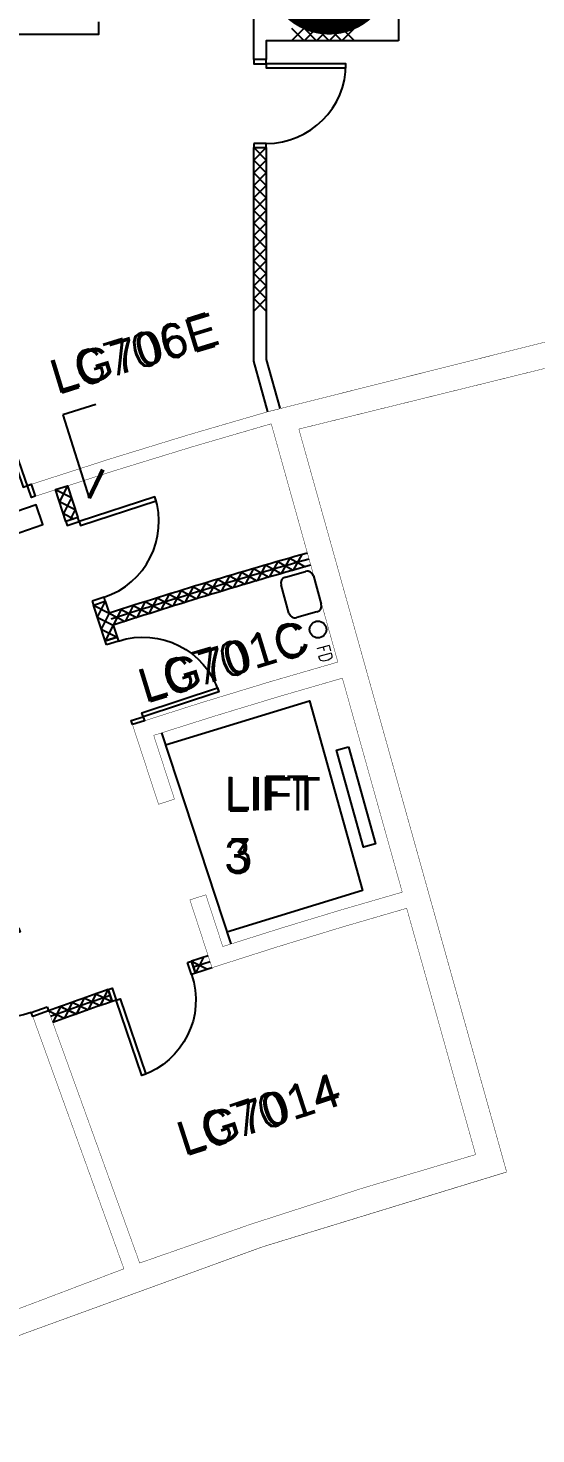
# Model space of a CAD drawing. Header units: millimetres. Extents: x -203861 to 22103, y -44552 to 100121.
# Drawn here: x -21590 to -15535, y -34641 to -17875 of the extents above; entities that cross this region are included whole.
import ezdxf

# ---------------------------------------------------------------- set-up
doc = ezdxf.new("R2010")
doc.units = ezdxf.units.MM
doc.linetypes.add('S1097a$0$DOT', pattern=[0.25, 0, -0.25])
for name, color, linetype in [('S1097a$0$11', 7, 'Continuous'), ('S1097a$0$20', 1, 'Continuous'), ('S1097a$0$22', 7, 'Continuous'), ('S1097a$0$30', 7, 'Continuous'), ('S1097a$0$39', 7, 'Continuous'), ('S1097a$0$42', 7, 'Continuous'), ('S1097a$0$45', 7, 'Continuous'), ('S1097a$0$49', 7, 'Continuous'), ('S1097a$0$9', 7, 'Continuous'), ('S1097a$0$ROOM-NO', 4, 'Continuous'), ('s3097a$0$LG7$0$11', 7, 'Continuous'), ('s3097a$0$LG7$0$20', 1, 'Continuous'), ('s3097a$0$LG7$0$22', 7, 'Continuous'), ('s3097a$0$LG7$0$25', 7, 'Continuous'), ('s3097a$0$LG7$0$30', 7, 'Continuous'), ('s3097a$0$LG7$0$42', 7, 'Continuous'), ('s3097a$0$LG7$0$45', 7, 'Continuous'), ('s3097a$0$LG7$0$49', 7, 'Continuous'), ('s3097a$0$LG7$0$6', 7, 'Continuous'), ('s3097a$0$LG7$0$9', 7, 'Continuous'), ('s3097a$0$ROOM-NO', 4, 'Continuous'), ('s3097a$0$solid', 8, 'Continuous')]:
    doc.layers.add(name, color=color, linetype=linetype)
doc.styles.add('S1097a$0$STANDARD', font='SIMPLEX')
doc.styles.add('s3097a$0$LG7$0$STANDARD', font='SIMPLEX')
doc.styles.add('s3097a$0$Standard', font='arial.ttf')

# ---------------------------------------------------------------- blocks, each defined once
blk = doc.blocks.new('S1097a$0$D1050B')
at = {"layer": 'S1097a$0$30', "color": 14, "linetype": 'Continuous'}
for points in [[(0.05, 0.15), (0.1, 0.15), (0.1, 1.1), (0.05, 1.1)], [(0, 0), (0.05, 0), (0.05, 0.15), (0, 0.15)], [(1, 0), (1.05, 0), (1.05, 0.15), (1, 0.15)]]:
    blk.add_lwpolyline(points, close=True, dxfattribs=at)
blk.add_arc((0.05, 0.15), 0.95, 0, 90, dxfattribs=at)
blk = doc.blocks.new('S1097a$0$D1050A')
at = {"layer": 'S1097a$0$30', "color": 14, "linetype": 'Continuous'}
for points in [[(0.05, 0.2), (0.1, 0.2), (0.1, 1.15), (0.05, 1.1499)], [(0, 0), (0.05, 0), (0.05, 0.2), (0, 0.2)], [(1, 0), (1.0501, 0), (1.0501, 0.2), (1, 0.2)]]:
    blk.add_lwpolyline(points, close=True, dxfattribs=at)
blk.add_arc((0.049983, 0.199961), 0.95001, 359.999989, 89.999989, dxfattribs=at)
blk = doc.blocks.new('S1097a$0$D1700B')
at = {"layer": 'S1097a$0$30', "color": 14, "linetype": 'Continuous'}
for points in [[(0, 0), (0.05, 0), (0.05, 0.95), (0.1, 0.95), (0.1, 0.15), (-0.0001, 0.15), (0, 0)], [(1.7, 0), (1.65, 0.0001), (1.65, 0.95), (1.6, 0.95), (1.6, 0.15), (1.7, 0.15), (1.7, 0)]]:
    blk.add_lwpolyline(points, dxfattribs=at)
for centre, start, end in [((0.05, 0.15), 0.0001, 90.0001), ((1.650003, 0.150003), 90.0001, 180.0001)]:
    blk.add_arc(centre, 0.800001, start, end, dxfattribs=at)
blk = doc.blocks.new('S1097a$0$HAT15')
at = {"layer": 'S1097a$0$22', "color": 14, "linetype": 'Continuous'}
for p, q in [((0, 0), (0.15, 0.15)), ((0, 0.15), (0.15, 0))]:
    blk.add_line(p, q, dxfattribs=at)
blk = doc.blocks.new('S1097a$0$INSINK')
at = {"layer": 'S1097a$0$49', "color": 2, "linetype": 'Continuous'}
for p, q in [((0.075, 0.4), (0.425, 0.4)), ((0, 0.075), (0, 0.325)), ((0.5, 0.325), (0.5, 0.075)), ((0.425, 0), (0.075, 0))]:
    blk.add_line(p, q, dxfattribs=at)
for centre, start, end in [((0.075, 0.325001), 90, 180), ((0.425001, 0.325001), 0, 90), ((0.075, 0.075), 180, 270), ((0.425001, 0.075), 270.000003, 0.000003)]:
    blk.add_arc(centre, 0.075, start, end, dxfattribs=at)
blk = doc.blocks.new('S1097a$0$FD')
at = {"layer": 'S1097a$0$45', "color": 2, "linetype": 'Continuous'}
blk.add_circle((0, 0), 0.1, dxfattribs=at)
at = {"layer": 'S1097a$0$45', "color": 2, "linetype": 'Continuous', "style": 'S1097a$0$STANDARD', "width": 0.8}
blk.add_text('FD', height=0.15, rotation=0, dxfattribs=at).set_placement((0.2, -0.075))
blk = doc.blocks.new('S1097a$0$EXIT')
at = {"layer": 'S1097a$0$39', "color": 1, "linetype": 'Continuous'}
blk.add_lwpolyline([(-0.825, -0.25), (0.825, -0.25), (0.825, 0), (-0.825, 0)], close=True, dxfattribs=at)
at = {"layer": 'S1097a$0$39', "color": 1, "linetype": 'S1097a$0$DOT'}
for centre in [(-0.375002, -0.125001), (0.375002, -0.125)]:
    blk.add_circle(centre, 0.025, dxfattribs=at)
at = {"layer": 'S1097a$0$39', "color": 1, "linetype": 'Continuous', "style": 'S1097a$0$STANDARD', "width": 1.1}
blk.add_text('EXIT', height=0.15, rotation=0.000053, dxfattribs=at).set_placement((-0.3001, -0.2))
blk = doc.blocks.new('S1097a')
at = {"layer": 'S1097a$0$11', "color": 14, "linetype": 'Continuous'}
for p, q in [((-19998, -26280), (-19174, -28798)), ((-19594, -29145), (-19642, -29003)), ((-20636, -29341), (-20588, -29483))]:
    blk.add_line(p, q, dxfattribs=at)
at = {"layer": 'S1097a$0$11', "color": 14, "linetype": 'Continuous', "const_width": 5}
for points in [[(-18732, -22450, 0.010748), (-21553, -23316, 0.010748)], [(-18692, -22594, 0.010739), (-21504, -23458, 0.010739)], [(-17895, -25435, 0.009771), (-20346, -26182, 0.009771)], [(-17841, -25627, 0.009005), (-20093, -26310, 0.009005)], [(-17129, -28180, 0.008915), (-19269, -28829, 0.008915)], [(-17075, -28372, 0.009711), (-19397, -29081, 0.009711)]]:
    blk.add_lwpolyline(points, format="xyb", dxfattribs=at)
for points in [[(-21553, -23316), (-21504, -23458)], [(-20346, -26182), (-20035, -27132), (-19845, -27071), (-20093, -26310)], [(-19269, -28829), (-19471, -28211), (-19661, -28273), (-19397, -29081)], [(-20260, -32603), (-21347, -29594), (-21535, -29662), (-20448, -32672)]]:
    blk.add_lwpolyline(points, dxfattribs=at)
at = {"layer": 'S1097a$0$11', "color": 14, "linetype": 'Continuous'}
blk.add_lwpolyline([(-21139, -23759), (-21264, -23379), (-21121, -23332), (-20996, -23712)], close=True, dxfattribs=at)
blk.add_lwpolyline([(-20576, -24995), (-20530, -25138), (-20672, -25184), (-20812, -24757), (-20670, -24710), (-20623, -24853)], dxfattribs=at)
for radius, start, end in [(66905, 105.83891, 107.95361), (66755, 105.8394, 107.95326), (62655, 108.07886, 108.26975), (62505, 108.07886, 108.2686), (62655, 109.22996, 109.92074), (62505, 109.23111, 109.92074)]:
    blk.add_arc((0, -88500), radius, start, end, dxfattribs=at)
at = {"layer": 'S1097a$0$20', "color": 14, "linetype": 'Continuous'}
blk.add_lwpolyline([(-18732, -22450), (-18900, -21848), (-18900, -19300), (-18750, -19300), (-18750, -21828), (-18587, -22409)], dxfattribs=at)
at = {"layer": 'S1097a$0$22', "color": 14, "linetype": 'Continuous'}
for p, q in [((-18758, -24278), (-18859, -24465)), ((-18758, -24278), (-18571, -24380)), ((-18614, -24236), (-18715, -24422)), ((-18613, -24236), (-18428, -24339)), ((-18469, -24195), (-18572, -24380)), ((-18469, -24195), (-18283, -24298)), ((-18325, -24154), (-18428, -24339)), ((-19333, -24449), (-19434, -24636)), ((-19333, -24449), (-19146, -24550)), ((-19190, -24406), (-19290, -24593)), ((-19190, -24406), (-19003, -24507)), ((-19046, -24363), (-19146, -24550)), ((-19045, -24363), (-18859, -24465)), ((-18902, -24321), (-19003, -24507)), ((-18902, -24321), (-18715, -24422)), ((-19908, -24626), (-20006, -24814)), ((-19907, -24625), (-19720, -24724)), ((-19764, -24581), (-19863, -24768)), ((-19764, -24581), (-19577, -24680)), ((-19621, -24537), (-19720, -24724)), ((-19621, -24537), (-19433, -24636)), ((-19477, -24493), (-19577, -24680)), ((-19477, -24492), (-19290, -24593)), ((-20480, -24807), (-20577, -24996)), ((-20480, -24807), (-20292, -24904)), ((-20337, -24761), (-20434, -24950)), ((-20337, -24761), (-20149, -24858)), ((-20194, -24715), (-20292, -24904)), ((-20194, -24715), (-20006, -24814)), ((-20051, -24670), (-20149, -24858)), ((-20051, -24670), (-19863, -24769)), ((-20623, -24853), (-20434, -24950)), ((-19642, -29003), (-19452, -29099)), ((-19499, -28956), (-19595, -29146)), ((-21065, -29492), (-21156, -29684)), ((-21065, -29492), (-20873, -29583)), ((-20924, -29442), (-21015, -29634)), ((-20924, -29442), (-20732, -29533)), ((-20782, -29392), (-20874, -29583)), ((-20782, -29392), (-20591, -29484)), ((-20640, -29342), (-20732, -29534)), ((-21348, -29594), (-21156, -29684)), ((-21206, -29543), (-21297, -29735)), ((-21206, -29543), (-21014, -29634))]:
    blk.add_line(p, q, dxfattribs=at)
for points in [[(-21264, -23379), (-21074, -23474), (-21170, -23664), (-21044, -23728)], [(-21121, -23332), (-21217, -23521), (-21028, -23617), (-21092, -23743)], [(-20812, -24757), (-20623, -24853), (-20719, -25042), (-20530, -25138)], [(-20670, -24710), (-20766, -24899), (-20577, -24995), (-20672, -25184)]]:
    blk.add_lwpolyline(points, dxfattribs=at)
for radius, start, end in [(66830, 105.83891, 107.95361), (66830, 105.83891, 107.95361), (62580, 108.07886, 108.26975), (62580, 108.07886, 108.26975), (62580, 109.23111, 109.92073), (62580, 109.23111, 109.92073)]:
    blk.add_arc((0, -88500), radius, start, end, dxfattribs=at)
at = {"layer": 'S1097a$0$42', "color": 14, "linetype": 'Continuous'}
blk.add_lwpolyline([(-19952, -26422), (-18235, -25897), (-17602, -28160), (-19220, -28656)], dxfattribs=at)
blk.add_lwpolyline([(-17770, -26446), (-17447, -27602), (-17591, -27642), (-17914, -26486)], close=True, dxfattribs=at)
at = {"layer": 'S1097a$0$9', "color": 14, "linetype": 'Continuous', "const_width": 5}
for points in [[(-6500, -20153, 0.045413), (-18732, -22450, 0.045413)], [(-6200, -20427, 0.045317), (-18362, -22657, 0.045317)], [(-16254, -31310, 0.017704), (-20260, -32603, 0.017704)], [(-15884, -31518, 0.038621), (-24459, -34638, 0.038621)], [(-20448, -32672, 0.017534), (-24309, -34242, 0.017534)]]:
    blk.add_lwpolyline(points, format="xyb", dxfattribs=at)
for points in [[(-18691, -22594), (-17897, -25435)], [(-18362, -22657), (-15884, -31518)], [(-17843, -25628), (-17129, -28180)], [(-16254, -31310), (-17076, -28372)]]:
    blk.add_lwpolyline(points, dxfattribs=at)
at = {"layer": 'S1097a$0$ROOM-NO'}
for p, q in [((-20781, -22362), (-21178, -22486)), ((-21178, -22486), (-20863, -23481))]:
    blk.add_line(p, q, dxfattribs=at)
at = {"layer": 'S1097a$0$ROOM-NO', "const_width": 50}
blk.add_lwpolyline([(-20863, -23481), (-20699, -23140)], dxfattribs=at)
at = {"zscale": 1000}
for name, p, xscale, yscale, rotation in [('S1097a$0$D1050B', (-18900, -18250), 999.9979999999999, 999.9979999999999, 270), ('S1097a$0$D1700B', (-23112, -24011), 999.9979999999999, 999.9979999999999, 19.005897), ('S1097a$0$D1050B', (-21139, -23759), 999.997, 999.997, 288.124968), ('S1097a$0$EXIT', (-22276, -23829), 999.9959999999999, 999.9959999999999, 19.007924), ('S1097a$0$INSINK', (-18594, -24443), 999.9979999999999, 999.9979999999999, 285.622998), ('S1097a$0$D1050B', (-20346, -26182), 999.997, -999.997, 108.124968), ('S1097a$0$FD', (-18134, -25047), 999.9979999999999, 999.9979999999999, 285.622998), ('S1097a$0$D1050A', (-21704, -28607), 999.9889999999999, -999.9889999999999, 289.87499), ('S1097a$0$D1050B', (-20636, -29341), 999.992, -999.992, 18.749994)]:
    blk.add_blockref(name, p, dxfattribs=dict(at, xscale=xscale, yscale=yscale, rotation=rotation))
at = {"xscale": 999.9979999999999, "yscale": 999.9979999999999, "zscale": 1000}
for p in [(-18900, -19450), (-18900, -19600), (-18900, -19750), (-18900, -19900), (-18900, -20050), (-18900, -20200), (-18900, -20350), (-18900, -20500), (-18900, -20650), (-18900, -20800), (-18900, -20950), (-18900, -21100), (-18900, -21250)]:
    blk.add_blockref('S1097a$0$HAT15', p, dxfattribs=at)
at = {"layer": 'S1097a$0$ROOM-NO', "style": 'S1097a$0$STANDARD'}
for s, rotation, p in [('LG706E', 17, (-21249, -22239)), ('LG701C', 17, (-20197, -25923)), ('LG7014', 18, (-19731, -31326))]:
    blk.add_text(s, height=400, rotation=rotation, dxfattribs=at).set_placement(p)
for s, p in [('LIFT', (-19250, -27205)), ('3', (-19250, -27950))]:
    blk.add_text(s, height=400, dxfattribs=at).set_placement(p)
blk = doc.blocks.new('s3097a$0$LG7$0$D1050B')
at = {"layer": 's3097a$0$LG7$0$30', "color": 1, "linetype": 'Continuous'}
for points in [[(0.05, 0.15), (0.1, 0.15), (0.1, 1.1), (0.05, 1.1)], [(0, 0), (0.05, 0), (0.05, 0.15), (0, 0.15)], [(1, 0), (1.05, 0), (1.05, 0.15), (1, 0.15)]]:
    blk.add_lwpolyline(points, close=True, dxfattribs=at)
blk.add_arc((0.05, 0.15), 0.95, 0, 90, dxfattribs=at)
blk = doc.blocks.new('s3097a$0$LG7$0$D1050A')
at = {"layer": 's3097a$0$LG7$0$30', "color": 14, "linetype": 'Continuous'}
for points in [[(0.05, 0.2), (0.1, 0.2), (0.1, 1.15), (0.05, 1.1499)], [(0, 0), (0.05, 0), (0.05, 0.2), (0, 0.2)], [(1, 0), (1.0501, 0), (1.0501, 0.2), (1, 0.2)]]:
    blk.add_lwpolyline(points, close=True, dxfattribs=at)
blk.add_arc((0.049983, 0.199961), 0.95001, 359.999989, 89.999989, dxfattribs=at)
blk = doc.blocks.new('s3097a$0$LG7$0$D1700B')
at = {"layer": 's3097a$0$LG7$0$30', "color": 1, "linetype": 'Continuous'}
for points in [[(0, 0), (0.05, 0), (0.05, 0.95), (0.1, 0.95), (0.1, 0.15), (-0.0001, 0.15), (0, 0)], [(1.7, 0), (1.65, 0.0001), (1.65, 0.95), (1.6, 0.95), (1.6, 0.15), (1.7, 0.15), (1.7, 0)]]:
    blk.add_lwpolyline(points, dxfattribs=at)
for centre, start, end in [((0.05, 0.15), 0.0001, 90.0001), ((1.650003, 0.150003), 90.0001, 180.0001)]:
    blk.add_arc(centre, 0.800001, start, end, dxfattribs=at)
blk = doc.blocks.new('s3097a$0$LG7$0$HAT15')
at = {"layer": 's3097a$0$LG7$0$22', "color": 14, "linetype": 'Continuous'}
for p, q in [((0, 0), (0.15, 0.15)), ((0, 0.15), (0.15, 0))]:
    blk.add_line(p, q, dxfattribs=at)
blk = doc.blocks.new('s3097a$0$LG7$0$INSINK')
at = {"layer": 's3097a$0$LG7$0$49', "color": 2, "linetype": 'Continuous'}
for p, q in [((0.075, 0.4), (0.425, 0.4)), ((0, 0.075), (0, 0.325)), ((0.5, 0.325), (0.5, 0.075)), ((0.425, 0), (0.075, 0))]:
    blk.add_line(p, q, dxfattribs=at)
for centre, start, end in [((0.075, 0.325001), 90, 180), ((0.425001, 0.325001), 0, 90), ((0.075, 0.075), 180, 270), ((0.425001, 0.075), 270.000003, 0.000003)]:
    blk.add_arc(centre, 0.075, start, end, dxfattribs=at)
blk = doc.blocks.new('s3097a$0$LG7$0$FD')
at = {"layer": 's3097a$0$LG7$0$45', "color": 2, "linetype": 'Continuous'}
blk.add_circle((0, 0), 0.1, dxfattribs=at)
at = {"layer": 's3097a$0$LG7$0$45', "color": 2, "linetype": 'Continuous', "style": 's3097a$0$LG7$0$STANDARD', "width": 0.8}
blk.add_text('FD', height=0.15, rotation=0, dxfattribs=at).set_placement((0.2, -0.075))
blk = doc.blocks.new('s3097a')
at = {"layer": 's3097a$0$LG7$0$11', "color": 14, "linetype": 'Continuous'}
for p, q in [((-19998, -26280), (-19174, -28798)), ((-19594, -29145), (-19642, -29003)), ((-20636, -29341), (-20588, -29483))]:
    blk.add_line(p, q, dxfattribs=at)
at = {"layer": 's3097a$0$LG7$0$11', "color": 14, "linetype": 'Continuous', "const_width": 5}
for points in [[(-18732, -22450, 0.010748), (-21553, -23316, 0.010748)], [(-18692, -22594, 0.010739), (-21504, -23458, 0.010739)], [(-17895, -25435, 0.009771), (-20346, -26182, 0.009771)], [(-17841, -25627, 0.009005), (-20093, -26310, 0.009005)], [(-17129, -28180, 0.008915), (-19269, -28829, 0.008915)], [(-17075, -28372, 0.009711), (-19397, -29081, 0.009711)]]:
    blk.add_lwpolyline(points, format="xyb", dxfattribs=at)
for points in [[(-21553, -23316), (-21504, -23458)], [(-20346, -26182), (-20035, -27132), (-19845, -27071), (-20093, -26310)], [(-19269, -28829), (-19471, -28211), (-19661, -28273), (-19397, -29081)], [(-20260, -32603), (-21347, -29594), (-21535, -29662), (-20448, -32672)]]:
    blk.add_lwpolyline(points, dxfattribs=at)
at = {"layer": 's3097a$0$LG7$0$11', "color": 14, "linetype": 'Continuous'}
blk.add_lwpolyline([(-21139, -23759), (-21264, -23379), (-21121, -23332), (-20996, -23712)], close=True, dxfattribs=at)
blk.add_lwpolyline([(-20576, -24995), (-20530, -25138), (-20672, -25184), (-20812, -24757), (-20670, -24710), (-20623, -24853)], dxfattribs=at)
for radius, start, end in [(66905, 105.83891, 107.95361), (66755, 105.8394, 107.95326), (62655, 108.07886, 108.26975), (62505, 108.07886, 108.2686), (62655, 109.22996, 109.92074), (62505, 109.23111, 109.92074)]:
    blk.add_arc((0, -88500), radius, start, end, dxfattribs=at)
at = {"layer": 's3097a$0$LG7$0$20', "color": 14, "linetype": 'Continuous'}
for points in [[(-17325, -18025), (-18750, -18025), (-18750, -18250), (-18900, -18250), (-18900, -16300), (-17175, -16300), (-17175, -18025)], [(-17175, -18025), (-18750, -18025), (-18750, -18250), (-18900, -18250), (-18900, -16300), (-17175, -16300), (-17175, -18025)], [(-17175, -18025), (-18750, -18025), (-18750, -18250), (-18900, -18250), (-18900, -16300), (-17175, -16300)], [(-18732, -22450), (-18900, -21848), (-18900, -19300), (-18750, -19300), (-18750, -21828), (-18587, -22409)]]:
    blk.add_lwpolyline(points, dxfattribs=at)
at = {"layer": 's3097a$0$LG7$0$22', "color": 14, "linetype": 'Continuous'}
for p, q in [((-18758, -24278), (-18859, -24465)), ((-18758, -24278), (-18571, -24380)), ((-18614, -24236), (-18715, -24422)), ((-18613, -24236), (-18428, -24339)), ((-18469, -24195), (-18572, -24380)), ((-18469, -24195), (-18283, -24298)), ((-18325, -24153), (-18428, -24339)), ((-19333, -24449), (-19434, -24636)), ((-19333, -24449), (-19146, -24550)), ((-19190, -24406), (-19290, -24593)), ((-19190, -24406), (-19003, -24507)), ((-19046, -24363), (-19146, -24550)), ((-19045, -24363), (-18859, -24465)), ((-18902, -24321), (-19003, -24507)), ((-18902, -24321), (-18715, -24422)), ((-19908, -24625), (-20006, -24813)), ((-19907, -24625), (-19720, -24724)), ((-19764, -24581), (-19863, -24768)), ((-19764, -24581), (-19577, -24680)), ((-19621, -24537), (-19720, -24724)), ((-19621, -24537), (-19433, -24636)), ((-19477, -24493), (-19577, -24680)), ((-19477, -24492), (-19290, -24593)), ((-20480, -24807), (-20577, -24995)), ((-20480, -24807), (-20292, -24904)), ((-20337, -24761), (-20434, -24950)), ((-20337, -24761), (-20149, -24858)), ((-20194, -24715), (-20292, -24904)), ((-20194, -24715), (-20006, -24813)), ((-20051, -24670), (-20149, -24858)), ((-20051, -24670), (-19863, -24769)), ((-20623, -24853), (-20434, -24950)), ((-19642, -29003), (-19452, -29099)), ((-19499, -28956), (-19595, -29146)), ((-21065, -29492), (-21156, -29684)), ((-21065, -29492), (-20873, -29583)), ((-20924, -29442), (-21015, -29633)), ((-20924, -29442), (-20732, -29533)), ((-20782, -29392), (-20874, -29583)), ((-20782, -29392), (-20591, -29484)), ((-20640, -29342), (-20732, -29533)), ((-21348, -29594), (-21156, -29684)), ((-21206, -29543), (-21297, -29735)), ((-21206, -29543), (-21014, -29633))]:
    blk.add_line(p, q, dxfattribs=at)
for points in [[(-21264, -23379), (-21074, -23474), (-21170, -23664), (-21044, -23728)], [(-21121, -23332), (-21217, -23521), (-21028, -23617), (-21092, -23743)], [(-20812, -24757), (-20623, -24853), (-20719, -25042), (-20530, -25138)], [(-20670, -24710), (-20766, -24899), (-20577, -24995), (-20672, -25184)]]:
    blk.add_lwpolyline(points, dxfattribs=at)
for radius, start, end in [(66830, 105.83891, 107.95361), (66830, 105.83891, 107.95361), (62580, 108.07886, 108.26975), (62580, 108.07886, 108.26975), (62580, 109.23111, 109.92073), (62580, 109.23111, 109.92073)]:
    blk.add_arc((0, -88500), radius, start, end, dxfattribs=at)
at = {"layer": 's3097a$0$LG7$0$25', "color": 14, "linetype": 'Continuous'}
blk.add_lwpolyline([(-20750, -17800), (-20750, -17950), (-28159, -17950)], dxfattribs=at)
at = {"layer": 's3097a$0$LG7$0$42', "color": 14, "linetype": 'Continuous'}
blk.add_lwpolyline([(-19952, -26422), (-18235, -25897), (-17602, -28160), (-19220, -28656)], dxfattribs=at)
blk.add_lwpolyline([(-17770, -26446), (-17447, -27602), (-17591, -27642), (-17914, -26486)], close=True, dxfattribs=at)
at = {"layer": 's3097a$0$LG7$0$6', "color": 14, "linetype": 'Continuous', "const_width": 5}
blk.add_lwpolyline([(-17250, -17200, 1), (-18750, -17200, 1)], format="xyb", close=True, dxfattribs=at)
at = {"layer": 's3097a$0$LG7$0$9', "color": 14, "linetype": 'Continuous', "const_width": 5}
for points in [[(-6500, -20153, 0.045413), (-18732, -22450, 0.045413)], [(-6200, -20427, 0.045317), (-18362, -22657, 0.045317)], [(-16254, -31310, 0.017704), (-20260, -32603, 0.017704)], [(-15884, -31517, 0.038621), (-24459, -34638, 0.038621)], [(-20448, -32672, 0.017534), (-24309, -34242, 0.017534)]]:
    blk.add_lwpolyline(points, format="xyb", dxfattribs=at)
for points in [[(-18691, -22594), (-17897, -25435)], [(-18362, -22657), (-15884, -31517)], [(-17843, -25628), (-17129, -28180)], [(-16254, -31310), (-17076, -28372)]]:
    blk.add_lwpolyline(points, dxfattribs=at)
at = {"layer": 's3097a$0$ROOM-NO'}
for p, q in [((-20781, -22362), (-21178, -22486)), ((-21178, -22486), (-20863, -23481))]:
    blk.add_line(p, q, dxfattribs=at)
at = {"layer": 's3097a$0$ROOM-NO', "const_width": 50}
blk.add_lwpolyline([(-20863, -23481), (-20699, -23140)], dxfattribs=at)
at = {"layer": 's3097a$0$solid', "const_width": 750}
blk.add_lwpolyline([(-18375, -17200, 1), (-17625, -17200, 1)], format="xyb", close=True, dxfattribs=at)
at = {"xscale": 999.9980000001378, "yscale": 999.9980000001378, "zscale": 1000}
for p in [(-18450, -18025), (-18300, -18025), (-18150, -18025), (-18000, -18025), (-17850, -18025), (-18900, -19450), (-18900, -19600), (-18900, -19750), (-18900, -19900), (-18900, -20050), (-18900, -20200), (-18900, -20350), (-18900, -20500), (-18900, -20650), (-18900, -20800), (-18900, -20950), (-18900, -21100), (-18900, -21250)]:
    blk.add_blockref('s3097a$0$LG7$0$HAT15', p, dxfattribs=at)
at = {"zscale": 1000}
for name, p, xscale, yscale, rotation in [('s3097a$0$LG7$0$D1050B', (-18900, -18250), 999.9980000000214, 999.9980000000214, 270), ('s3097a$0$LG7$0$D1700B', (-23112, -24011), 999.9979999999373, 999.9979999999373, 19.00589700000167), ('s3097a$0$LG7$0$D1050B', (-21139, -23759), 999.997000000072, 999.997000000072, 288.1249679999973), ('s3097a$0$LG7$0$INSINK', (-18594, -24443), 999.9979999999425, 999.9979999999425, 285.622997999991), ('s3097a$0$LG7$0$D1050B', (-20346, -26182), 999.997000000072, -999.9969999999739, 108.1249679999973), ('s3097a$0$LG7$0$FD', (-18134, -25047), 999.9979999999425, 999.9979999999425, 285.622997999991), ('s3097a$0$LG7$0$D1050A', (-21704, -28607), 999.9890000000636, -999.9889999999432, 289.8749899999952), ('s3097a$0$LG7$0$D1050B', (-20636, -29341), 999.9920000000009, -999.9919999999693, 18.74999400000029)]:
    blk.add_blockref(name, p, dxfattribs=dict(at, xscale=xscale, yscale=yscale, rotation=rotation))
at = {"layer": 's3097a$0$ROOM-NO', "style": 's3097a$0$Standard'}
for s, rotation, p in [('LG706E', 17, (-21249, -22239)), ('LG701C', 17, (-20197, -25923)), ('LG7014', 18, (-19731, -31326))]:
    blk.add_text(s, height=400, rotation=rotation, dxfattribs=at).set_placement(p)
for s, p in [('LIFT', (-19250, -27205)), ('3', (-19250, -27950))]:
    blk.add_text(s, height=400, dxfattribs=at).set_placement(p)

msp = doc.modelspace()

# ---------------------------------------------------------------- block references
for name in ['s3097a', 'S1097a']:
    msp.add_blockref(name, (0, 0))

doc.saveas('drawing.dxf')
